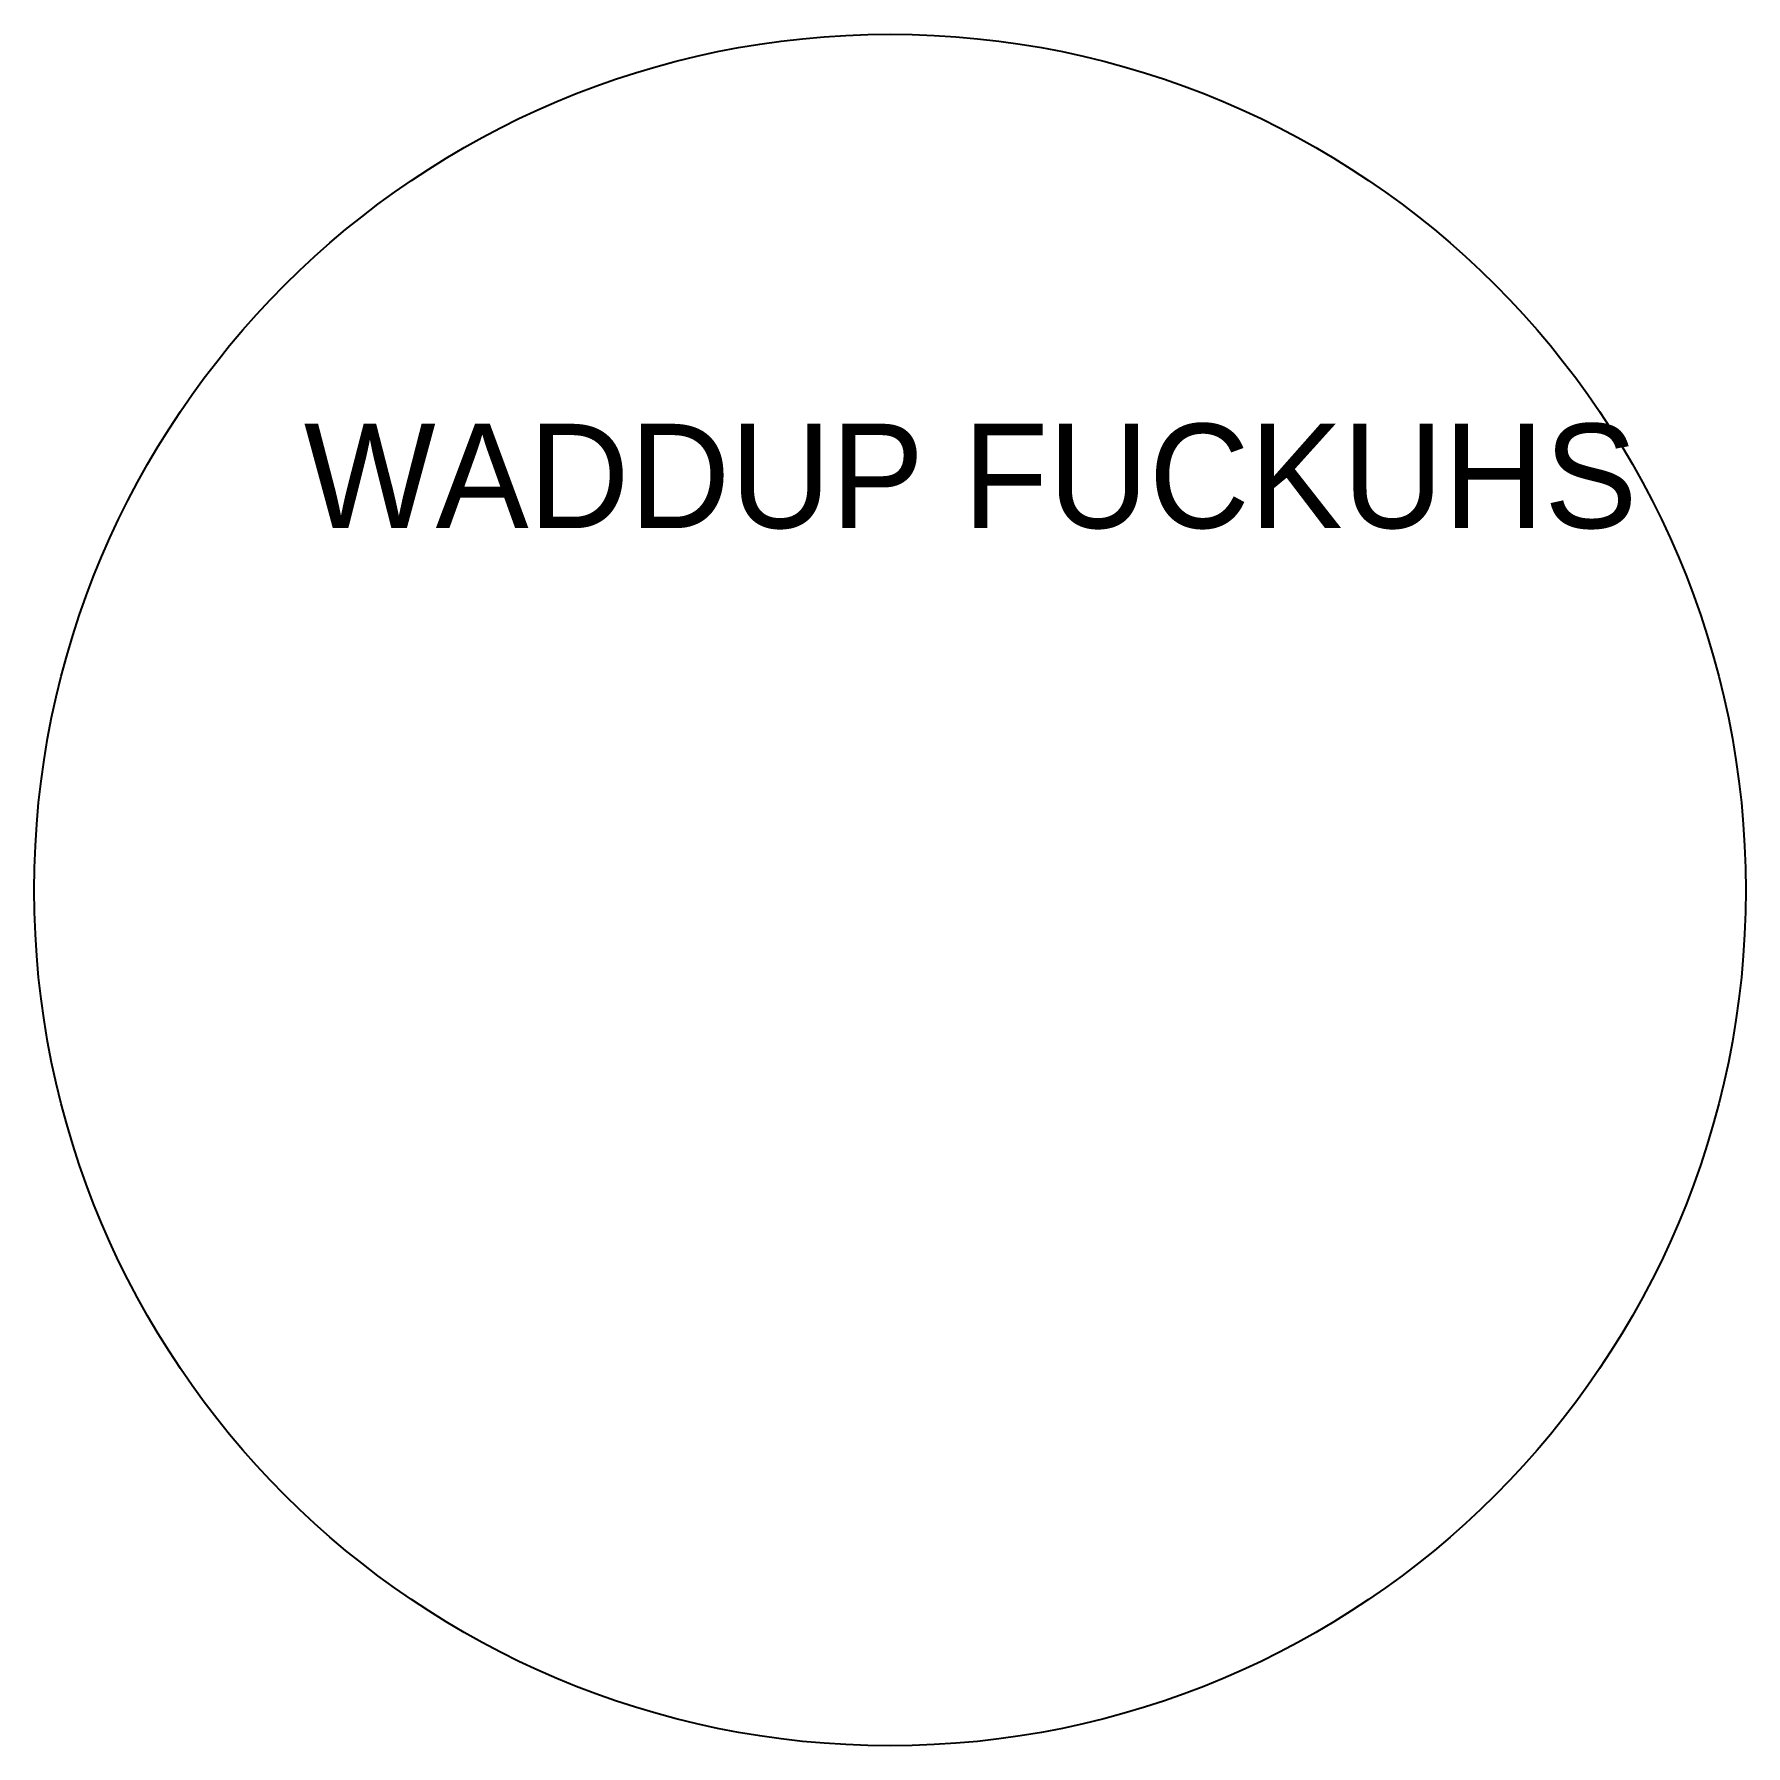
# Model space of a CAD drawing. Extents: x 4.01 to 11.55, y 3.53 to 11.06.
import ezdxf

# ---------------------------------------------------------------- set-up
doc = ezdxf.new("R2010")
doc.units = 0
doc.layers.get('0').update_dxf_attribs({"linetype": 'CONTINUOUS'})

msp = doc.modelspace()

# ---------------------------------------------------------------- linework, layer by layer
msp.add_circle((7.7807, 7.2964), 3.7668)

# ---------------------------------------------------------------- texts
msp.add_text('WADDUP FUCKUHS', height=0.459323).set_placement((5.2009, 8.8894))

doc.saveas('drawing.dxf')
